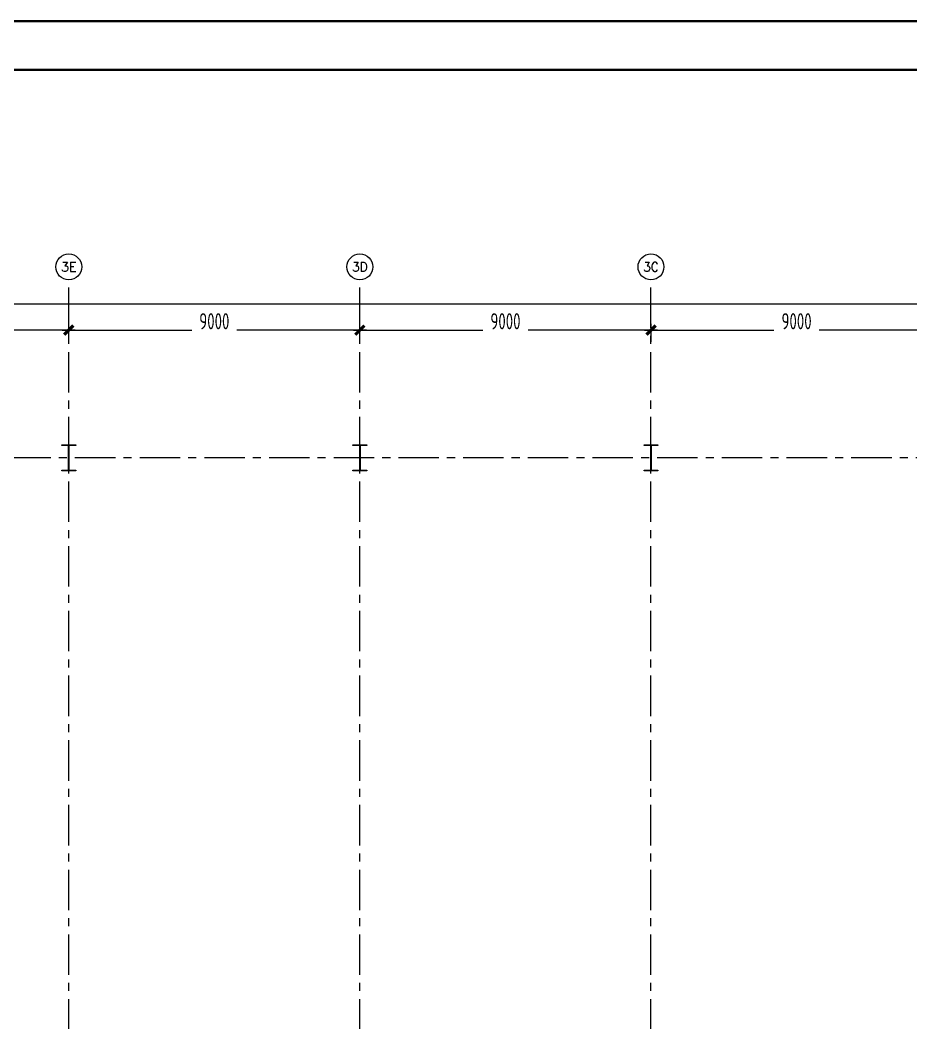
# Model space of a CAD drawing. Extents: x -1201378 to 2367219, y -619313 to 244905.
# Drawn here: x 1978736 to 2006278, y -200916 to -169915 of the extents above; entities that cross this region are included whole.
import ezdxf
from ezdxf.enums import TextEntityAlignment as Align

# ---------------------------------------------------------------- set-up
doc = ezdxf.new("R2010")
doc.units = 0
doc.header["$LTSCALE"] = 1000
doc.linetypes.add('CENTER', pattern=[2, 1.25, -0.25, 0.25, -0.25])
doc.layers.get('0').update_dxf_attribs({"linetype": 'CONTINUOUS'})
doc.layers.get('Defpoints').update_dxf_attribs({"linetype": 'CONTINUOUS'})
doc.layers.add('0-cxFrame', color=155, linetype='CONTINUOUS')
doc.layers.add('A-WINDOW', color=140, linetype='CONTINUOUS')
for name, color, linetype, lineweight in [('0-cxText', 131, 'CONTINUOUS', 25), ('S-axis', 111, 'CONTINUOUS', 0), ('S-col', 2, 'CONTINUOUS', 0), ('S-dote', 5, 'CENTER', 0)]:
    doc.layers.add(name, color=color, linetype=linetype, lineweight=lineweight)
doc.styles.add('_TCH_AXIS', font='COMPLEX', dxfattribs={"bigfont": 'GBCBIG'})
doc.styles.add('cx_tuming', font='simhei.ttf')
doc.styles.add('cx_tuqian1', font='')
doc.styles.add('TSSD_Dimension', font='tssdeng.shx', dxfattribs={"width": 0.7, "bigfont": 'hztxt.shx'})
doc.styles.add('黑体', font='simhei.ttf', dxfattribs={"width": 0.8})
doc.styles.get('cx_tuqian1').set_extended_font_data('SimSun')
doc.dimstyles.new('TSSD_200_200', dxfattribs={"dimtxt": 500, "dimasz": 200, "dimexe": 200, "dimexo": 500, "dimgap": 200, "dimtad": 1, "dimdec": 0, "dimzin": 0, "dimdsep": 46, "dimtxsty": 'TSSD_Dimension', "dimblk": 'ARCHTICK', "dimcen": 0, "dimdle": 200, "dimclrt": 7, "dimadec": 0, "dimazin": 0, "dimtfac": 1, "dimtdec": 0, "dimtix": 1, "dimtmove": 2, "dimatfit": 3, "dimfxl": 1, "dimtolj": 1, "dimtzin": 0, "dimarcsym": 0})

# ---------------------------------------------------------------- blocks, each defined once
blk = doc.blocks.new('w42343243')
at = {"layer": 'S-col'}
blk.add_lwpolyline([(-165069, 621020), (-164639, 621020), (-164639, 621002), (-164848, 621002), (-164848, 620238), (-164639, 620238), (-164639, 620220), (-165069, 620220), (-165069, 620238), (-164860, 620238), (-164860, 621002), (-165069, 621002)], close=True, dxfattribs=at)
blk = doc.blocks.new('42343')
at = {"layer": 'A-WINDOW'}
for p in [(0, 100), (9000, 100), (18000, 100)]:
    blk.add_blockref('w42343243', p, dxfattribs=at)
blk = doc.blocks.new('_ArchTick')
at = {"color": 0, "linetype": 'ByBlock', "const_width": 0.5}
blk.add_lwpolyline([(-0.71, -0.71), (0.71, 0.71)], dxfattribs=at)
blk = doc.blocks.new('*D477')
at = {"layer": 'Defpoints', "color": 0, "transparency": 16777216}
for p in [(-119758, -279500), (-128758, -280358), (-119758, -280358)]:
    blk.add_point(p, dxfattribs=at)
at = {"layer": 'S-axis', "color": 0, "lineweight": -2, "transparency": 16777216}
for p, q in [((-128758, -279858), (-128758, -279300)), ((-119758, -279858), (-119758, -279300)), ((-128958, -279500), (-124957, -279500)), ((-119558, -279500), (-123560, -279500))]:
    blk.add_line(p, q, dxfattribs=at)
at = {"layer": 'S-axis', "color": 0, "lineweight": -2, "transparency": 16777216, "xscale": 200, "yscale": 200, "zscale": 200, "rotation": 180}
blk.add_blockref('_ArchTick', (-128758, -279500), dxfattribs=at)
at = {"layer": 'S-axis', "color": 0, "lineweight": -2, "transparency": 16777216, "xscale": 200, "yscale": 200, "zscale": 200}
blk.add_blockref('_ArchTick', (-119758, -279500), dxfattribs=at)
at = {"layer": 'S-axis', "color": 7, "transparency": 16777216, "insert": (-124258, -279225), "char_height": 500, "attachment_point": 5, "style": 'TSSD_Dimension'}
blk.add_mtext('\\A1;9000', dxfattribs=at)
blk = doc.blocks.new('*D478')
at = {"layer": 'Defpoints', "color": 0, "transparency": 16777216}
for p in [(-110758, -279500), (-119758, -280358), (-110758, -280358)]:
    blk.add_point(p, dxfattribs=at)
at = {"layer": 'S-axis', "color": 0, "lineweight": -2, "transparency": 16777216}
for p, q in [((-119758, -279858), (-119758, -279300)), ((-110758, -279858), (-110758, -279300)), ((-119958, -279500), (-115957, -279500)), ((-110558, -279500), (-114560, -279500))]:
    blk.add_line(p, q, dxfattribs=at)
at = {"layer": 'S-axis', "color": 0, "lineweight": -2, "transparency": 16777216, "xscale": 200, "yscale": 200, "zscale": 200, "rotation": 180}
blk.add_blockref('_ArchTick', (-119758, -279500), dxfattribs=at)
at = {"layer": 'S-axis', "color": 0, "lineweight": -2, "transparency": 16777216, "xscale": 200, "yscale": 200, "zscale": 200}
blk.add_blockref('_ArchTick', (-110758, -279500), dxfattribs=at)
at = {"layer": 'S-axis', "color": 7, "transparency": 16777216, "insert": (-115258, -279225), "char_height": 500, "attachment_point": 5, "style": 'TSSD_Dimension'}
blk.add_mtext('\\A1;9000', dxfattribs=at)
blk = doc.blocks.new('*D479')
at = {"layer": 'Defpoints', "color": 0, "transparency": 16777216}
for p in [(-101758, -279500), (-110758, -280358), (-101758, -280358)]:
    blk.add_point(p, dxfattribs=at)
at = {"layer": 'S-axis', "color": 0, "lineweight": -2, "transparency": 16777216}
for p, q in [((-110758, -279858), (-110758, -279300)), ((-101758, -279858), (-101758, -279300)), ((-110958, -279500), (-106957, -279500)), ((-101558, -279500), (-105560, -279500))]:
    blk.add_line(p, q, dxfattribs=at)
at = {"layer": 'S-axis', "color": 0, "lineweight": -2, "transparency": 16777216, "xscale": 200, "yscale": 200, "zscale": 200, "rotation": 180}
blk.add_blockref('_ArchTick', (-110758, -279500), dxfattribs=at)
at = {"layer": 'S-axis', "color": 0, "lineweight": -2, "transparency": 16777216, "xscale": 200, "yscale": 200, "zscale": 200}
blk.add_blockref('_ArchTick', (-101758, -279500), dxfattribs=at)
at = {"layer": 'S-axis', "color": 7, "transparency": 16777216, "insert": (-106258, -279225), "char_height": 500, "attachment_point": 5, "style": 'TSSD_Dimension'}
blk.add_mtext('\\A1;9000', dxfattribs=at)
blk = doc.blocks.new('*D480')
at = {"layer": 'Defpoints', "color": 0, "transparency": 16777216}
for p in [(-92758, -279500), (-101758, -280358), (-92758, -280358)]:
    blk.add_point(p, dxfattribs=at)
at = {"layer": 'S-axis', "color": 0, "lineweight": -2, "transparency": 16777216}
for p, q in [((-101758, -279858), (-101758, -279300)), ((-92758, -279858), (-92758, -279300)), ((-101958, -279500), (-97957, -279500)), ((-92558, -279500), (-96560, -279500))]:
    blk.add_line(p, q, dxfattribs=at)
at = {"layer": 'S-axis', "color": 0, "lineweight": -2, "transparency": 16777216, "xscale": 200, "yscale": 200, "zscale": 200, "rotation": 180}
blk.add_blockref('_ArchTick', (-101758, -279500), dxfattribs=at)
at = {"layer": 'S-axis', "color": 0, "lineweight": -2, "transparency": 16777216, "xscale": 200, "yscale": 200, "zscale": 200}
blk.add_blockref('_ArchTick', (-92758, -279500), dxfattribs=at)
at = {"layer": 'S-axis', "color": 7, "transparency": 16777216, "insert": (-97258, -279225), "char_height": 500, "attachment_point": 5, "style": 'TSSD_Dimension'}
blk.add_mtext('\\A1;9000', dxfattribs=at)
blk = doc.blocks.new('*D483')
at = {"layer": 'Defpoints', "color": 0, "transparency": 16777216}
for p in [(-82958, -278700), (-268658, -280258), (-82958, -280258)]:
    blk.add_point(p, dxfattribs=at)
at = {"layer": 'S-axis', "color": 0, "lineweight": -2, "transparency": 16777216}
for p, q in [((-268858, -278700), (-176749, -278700)), ((-268658, -279758), (-268658, -278500)), ((-82758, -278700), (-174868, -278700)), ((-82958, -279758), (-82958, -278500))]:
    blk.add_line(p, q, dxfattribs=at)
at = {"layer": 'S-axis', "color": 0, "lineweight": -2, "transparency": 16777216, "xscale": 200, "yscale": 200, "zscale": 200, "rotation": 180}
blk.add_blockref('_ArchTick', (-268658, -278700), dxfattribs=at)
at = {"layer": 'S-axis', "color": 0, "lineweight": -2, "transparency": 16777216, "xscale": 200, "yscale": 200, "zscale": 200}
blk.add_blockref('_ArchTick', (-82958, -278700), dxfattribs=at)
at = {"layer": 'S-axis', "color": 7, "transparency": 16777216, "insert": (-175808, -278425), "char_height": 500, "attachment_point": 5, "style": 'TSSD_Dimension'}
blk.add_mtext('\\A1;185700', dxfattribs=at)
blk = doc.blocks.new('TK22.A0 L(Dragon)')
at = {"layer": '0-cxFrame', "color": 7, "const_width": 0.5}
blk.add_lwpolyline([(0, 0), (-1486, 0), (-1486, 841), (0, 841)], close=True, dxfattribs=at)
at = {"layer": '0-cxFrame', "const_width": 0.5}
blk.add_lwpolyline([(-80, 10), (-1466, 10), (-1466, 831), (-80, 831)], close=True, dxfattribs=at)
at = {"style": '黑体', "flags": 4}
blk.add_attdef('图幅', text='', height=3.3, dxfattribs=at).set_placement((-40, 3), align=Align.RIGHT)
at = {"layer": '0-cxText', "flags": 4}
for tag, height, style, p in [('建设单位', 3.5, 'cx_tuming', (-45, 240)), ('项目名称', 3.5, 'cx_tuming', (-45, 210)), ('子项名称', 3.5, 'cx_tuming', (-45, 180)), ('工程编号', 3.3, 'cx_tuqian1', (-35, 165)), ('图名1', 3.5, 'cx_tuming', (-45, 87)), ('图名2', 3.5, 'cx_tuming', (-45, 79)), ('图名3', 3.5, 'cx_tuming', (-45, 71)), ('出图日期', 3.3, 'cx_tuqian1', (-39, 60)), ('专业', 3.3, 'cx_tuqian1', (-55, 52)), ('图号', 3.3, 'cx_tuqian1', (-55, 44)), ('版次', 3.3, 'cx_tuqian1', (-20, 44))]:
    blk.add_attdef(tag, text='', height=height, dxfattribs=dict(at, style=style)).set_placement(p, align=Align.MIDDLE)
at = {"layer": 'Defpoints', "color": 6, "flags": 4}
for tag, height, style, p in [('tufu', 3.3, '黑体', (-12, 12)), ('dwfname', 4, 'cx_tuqian1', (-80, 3))]:
    blk.add_attdef(tag, text='', height=height, dxfattribs=dict(at, style=style)).set_placement(p, align=Align.RIGHT)
blk = doc.blocks.new('3#轴网')
at = {"layer": 'S-axis'}
for centre in [(-119758.5, -277544.2), (-110758.5, -277544.2), (-101758.5, -277544.2)]:
    blk.add_circle(centre, 400, dxfattribs=at)
at = {"layer": 'S-dote'}
for p, q in [((-119758.5, -363428.2), (-119758.5, -277944.2)), ((-110758.5, -363428.2), (-110758.5, -277944.2)), ((-101758.5, -363428.2), (-101758.5, -277944.2)), ((-78316.2, -283448.2), (-273210.6, -283448.2))]:
    blk.add_line(p, q, dxfattribs=at)
at = {"layer": 'S-axis', "style": '_TCH_AXIS'}
for s, height, p, p2 in [('3E', 288.12, (-119998.6, -277688.3), (-119518.4, -277688.3)), ('3D', 282.17, (-111000.3, -277685.3), (-110516.6, -277685.3)), ('3C', 294.28, (-101996.7, -277691.4), (-101520.2, -277691.4))]:
    blk.add_text(s, height=height, dxfattribs=at).set_placement(p, p2, align=Align.FIT)
at = {"layer": 'S-axis'}
for base, p1, p2, picture, middle in [((-82958.5, -278700.4), (-268658.5, -280258.4), (-82958.5, -280258.4), '*D483', (-175808.5, -278425.4)), ((-119758.5, -279500.4), (-128758.5, -280358.4), (-119758.5, -280358.4), '*D477', (-124258.5, -279225.4)), ((-110758.5, -279500.4), (-119758.5, -280358.4), (-110758.5, -280358.4), '*D478', (-115258.5, -279225.4)), ((-101758.5, -279500.4), (-110758.5, -280358.4), (-101758.5, -280358.4), '*D479', (-106258.5, -279225.4)), ((-92758.5, -279500.4), (-101758.5, -280358.4), (-92758.5, -280358.4), '*D480', (-97258.5, -279225.4))]:
    dim = blk.add_linear_dim(base=base, p1=p1, p2=p2, angle=0, dimstyle='TSSD_200_200', dxfattribs=at)
    dim.commit()
    dim.dimension.update_dxf_attribs({"geometry": picture, "text_midpoint": middle, "dimtype": 161})

msp = doc.modelspace()

# ---------------------------------------------------------------- block references
at = {"layer": '0-cxFrame', "xscale": 150, "yscale": 150, "zscale": 150}
msp.add_blockref('TK22.A0 L(Dragon)', (2035008.3, -296102.2), dxfattribs=at)
at = {"layer": 'S-axis'}
msp.add_blockref('3#轴网', (2100000, 100000), dxfattribs=at)
at = {"layer": 'S-col'}
msp.add_blockref('42343', (2145095.7, -804168.2), dxfattribs=at)

doc.saveas('drawing.dxf')
